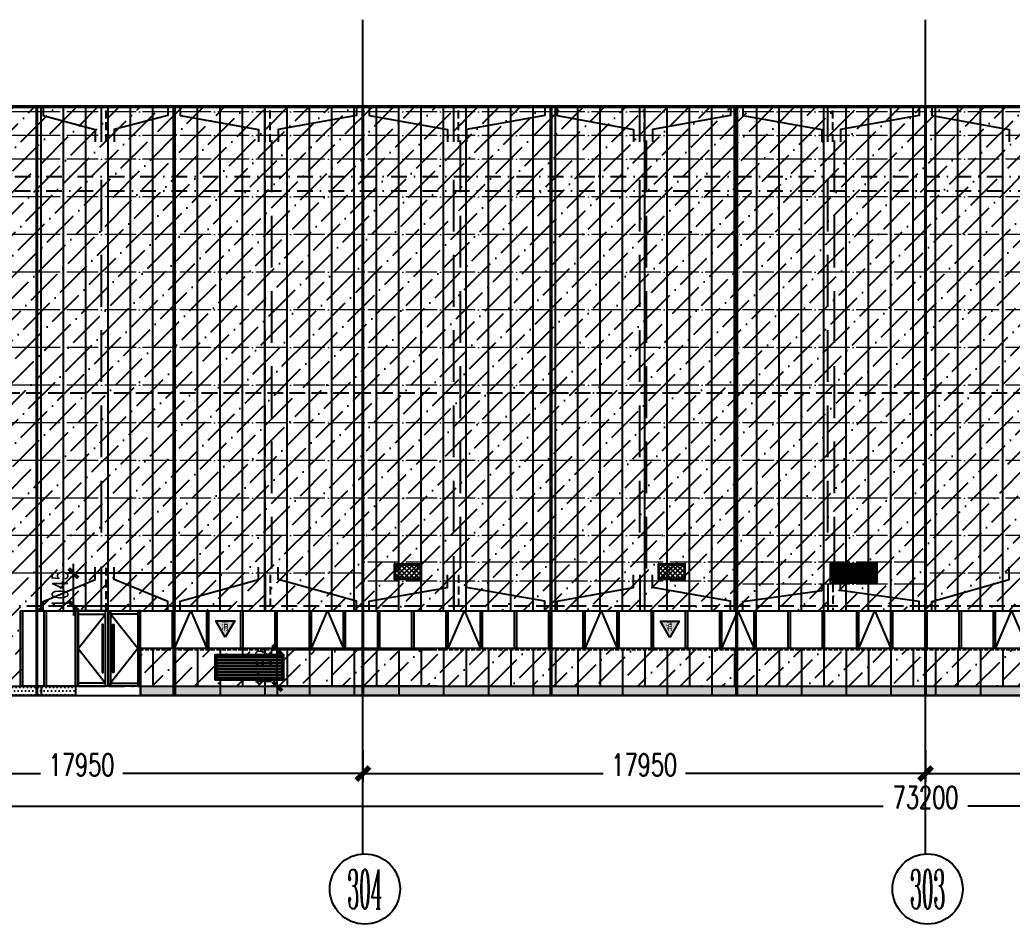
# Model space of a CAD drawing. Extents: x -2072575 to 87763, y -155913 to 742026.
# Drawn here: x -71746 to -40090, y 547259 to 576095 of the extents above; entities that cross this region are included whole.
import ezdxf
from ezdxf.enums import TextEntityAlignment as Align

# ---------------------------------------------------------------- set-up
doc = ezdxf.new("R2010")
doc.units = 0
doc.header["$LTSCALE"] = 1000
for name, pattern in [('20剖面图$0$DASH', [0.35, 0.25, -0.1]), ('__DASH', [0.35, 0.25, -0.1]), ('CENTER', [2, 1.25, -0.25, 0.25, -0.25]), ('DASHDOT', [1, 0.5, -0.25, 0, -0.25]), ('DASHED', [0.75, 0.5, -0.25]), ('DOT', [0.25, 0, -0.25]), ('DOTE', [2.42, 2, -0.2, 0.02, -0.2]), ('HIDDEN2', [0.1875, 0.125, -0.0625]), ('ZN-DASH', [0.35, 0.25, -0.1])]:
    doc.linetypes.add(name, pattern=pattern)
doc.layers.get('Defpoints').update_dxf_attribs({"color": 210})
for name, color, linetype in [('!ZN1-填充-8', 8, 'Continuous'), ('!ZN1-文字-7', 7, 'Continuous'), ('!ZN1-标注-173', 173, 'Continuous'), ('!ZN3-不锈钢板幕墙-7', 7, 'Continuous'), ('!ZN3-玻璃幕墙-4', 4, 'Continuous'), ('!ZN4-辅助材料-1', 1, 'Continuous'), ('112铝材投影', 112, 'Continuous'), ('12圆钢+30钢套管撑杆', 3, 'Continuous'), ('12圆钢斜拉条', 30, 'Continuous'), ('12圆钢直拉条', 22, 'Continuous'), ('250×150×4.5×8 H型钢', 3, 'HIDDEN2'), ('3符号', 3, 'Continuous'), ('3铝板幕墙', 3, 'Continuous'), ('4玻璃幕墙', 4, 'Continuous'), ('60x60x5钢方管', 6, '20剖面图$0$DASH'), ('A-HATCH-2', 251, 'Continuous'), ('A-LIN-V', 9, 'Continuous'), ('A-WINDOW', 140, 'Continuous'), ('A-云线', 50, 'Continuous'), ('AS-WALL', 40, 'Continuous'), ('DIM', 173, 'Continuous'), ('DOT', 8, 'DOT'), ('DOTE', 1, 'CENTER'), ('压型钢板', 23, 'Continuous')]:
    doc.layers.add(name, color=color, linetype=linetype)
doc.layers.add('A-加建区域', color=47, linetype='Continuous', plot=False)
doc.layers.add('冷弯薄壁C型钢 250x75x20x3.0', color=51, linetype='DOTE', lineweight=0)
doc.layers.add('梁', color=4, linetype='Continuous', lineweight=18)
doc.styles.add('_TCH_AXIS', font='COMPLEX', dxfattribs={"bigfont": 'GBCBIG'})
doc.styles.add('DHTEXT-1', font='romans.shx', dxfattribs={"width": 0.7, "bigfont": 'chinese.shx'})
doc.styles.add('样式 1', font='romans.shx', dxfattribs={"width": 0.7, "bigfont": 'chinese.shx'})
doc.dimstyles.new('ZN200', dxfattribs={"dimscale": 200, "dimtxt": 2.5, "dimasz": 1.5, "dimexe": 1, "dimexo": 2, "dimgap": 0.9, "dimtad": 1, "dimdec": 0, "dimdsep": 46, "dimtxsty": 'DHTEXT-1', "dimblk": 'ARCHTICK', "dimcen": 2.5, "dimclrd": 173, "dimclre": 173, "dimclrt": 7, "dimazin": 2, "dimtfac": 1, "dimtdec": 0, "dimtix": 1, "dimtmove": 2, "dimatfit": 3, "dimfxl": 0, "dimtolj": 1, "dimtzin": 0, "dimarcsym": 0})
doc.dimstyles.new('ZN280', dxfattribs={"dimscale": 280, "dimtxt": 2.5, "dimasz": 1.5, "dimexe": 1, "dimexo": 2, "dimgap": 0.9, "dimtad": 1, "dimdec": 0, "dimdsep": 46, "dimtxsty": 'DHTEXT-1', "dimblk": 'ARCHTICK', "dimcen": 2.5, "dimclrd": 173, "dimclre": 173, "dimclrt": 7, "dimazin": 2, "dimtfac": 1, "dimtdec": 0, "dimtix": 1, "dimtmove": 2, "dimatfit": 3, "dimfxl": 0, "dimarcsym": 0})
pattern_1 = [(0, (78751.79, -554847.57), (59.53125, 119.0625), [0, -119.0625])]
pattern_2 = [(0, (64079.495, -554847.57), (0, 95.25), []), (0, (64079.495, -554835.66), (0, 95.25), []), (0, (64079.495, -554823.76), (0, 95.25), [])]
pattern_3 = [(45, (64079.5, -554847.57), (252.5697, 926.0889), [1190.625, -238.125, 0, -238.125])]

# ---------------------------------------------------------------- blocks, each defined once
blk = doc.blocks.new('_ArchTick')
at = {"color": 0, "linetype": 'ByBlock', "const_width": 0.4}
blk.add_lwpolyline([(-0.5, -0.5), (0.5, 0.5)], dxfattribs=at)
blk = doc.blocks.new('*D194')
at = {"layer": 'Defpoints', "color": 0, "ltscale": 2800, "transparency": 16777216}
for p in [(-297945, 684583), (-224745, 684583), (-224745, 683286)]:
    blk.add_point(p, dxfattribs=at)
at = {"layer": 'DIM', "color": 173, "linetype": 'ByBlock', "lineweight": -2, "ltscale": 2800, "transparency": 16777216}
for p, q in [((-297945, 684023), (-297945, 683006)), ((-224745, 684023), (-224745, 683006)), ((-297945, 683286), (-262693, 683286)), ((-224745, 683286), (-259996, 683286))]:
    blk.add_line(p, q, dxfattribs=at)
at = {"layer": 'DIM', "color": 173, "lineweight": -2, "ltscale": 2800, "transparency": 16777216, "xscale": 420, "yscale": 420, "zscale": 420, "rotation": 180}
blk.add_blockref('_ArchTick', (-297945, 683286), dxfattribs=at)
at = {"layer": 'DIM', "color": 173, "lineweight": -2, "ltscale": 2800, "transparency": 16777216, "xscale": 420, "yscale": 420, "zscale": 420}
blk.add_blockref('_ArchTick', (-224745, 683286), dxfattribs=at)
at = {"layer": 'DIM', "color": 7, "ltscale": 2800, "transparency": 16777216, "insert": (-261345, 683561), "char_height": 700, "attachment_point": 5, "style": 'DHTEXT-1'}
blk.add_mtext('73200', dxfattribs=at)
blk = doc.blocks.new('*D197')
at = {"layer": 'Defpoints', "color": 0, "ltscale": 2800, "transparency": 16777216}
for p in [(-261345, 685623), (-243395, 685623), (-243395, 684326)]:
    blk.add_point(p, dxfattribs=at)
at = {"layer": 'DIM', "color": 173, "linetype": 'ByBlock', "lineweight": -2, "ltscale": 2800, "transparency": 16777216}
for p, q in [((-261345, 685063), (-261345, 684046)), ((-243395, 685063), (-243395, 684046)), ((-261345, 684326), (-253683, 684326)), ((-243395, 684326), (-251056, 684326))]:
    blk.add_line(p, q, dxfattribs=at)
at = {"layer": 'DIM', "color": 173, "lineweight": -2, "ltscale": 2800, "transparency": 16777216, "xscale": 420, "yscale": 420, "zscale": 420, "rotation": 180}
blk.add_blockref('_ArchTick', (-261345, 684326), dxfattribs=at)
at = {"layer": 'DIM', "color": 173, "lineweight": -2, "ltscale": 2800, "transparency": 16777216, "xscale": 420, "yscale": 420, "zscale": 420}
blk.add_blockref('_ArchTick', (-243395, 684326), dxfattribs=at)
at = {"layer": 'DIM', "color": 7, "ltscale": 2800, "transparency": 16777216, "insert": (-252370, 684601), "char_height": 700, "attachment_point": 5, "style": 'DHTEXT-1'}
blk.add_mtext('17950', dxfattribs=at)
blk = doc.blocks.new('*D198')
at = {"layer": 'Defpoints', "color": 0, "ltscale": 2800, "transparency": 16777216}
for p in [(-279295, 685623), (-261345, 685623), (-261345, 684326)]:
    blk.add_point(p, dxfattribs=at)
at = {"layer": 'DIM', "color": 173, "linetype": 'ByBlock', "lineweight": -2, "ltscale": 2800, "transparency": 16777216}
for p, q in [((-279295, 685063), (-279295, 684046)), ((-261345, 685063), (-261345, 684046)), ((-279295, 684326), (-271633, 684326)), ((-261345, 684326), (-269006, 684326))]:
    blk.add_line(p, q, dxfattribs=at)
at = {"layer": 'DIM', "color": 173, "lineweight": -2, "ltscale": 2800, "transparency": 16777216, "xscale": 420, "yscale": 420, "zscale": 420, "rotation": 180}
blk.add_blockref('_ArchTick', (-279295, 684326), dxfattribs=at)
at = {"layer": 'DIM', "color": 173, "lineweight": -2, "ltscale": 2800, "transparency": 16777216, "xscale": 420, "yscale": 420, "zscale": 420}
blk.add_blockref('_ArchTick', (-261345, 684326), dxfattribs=at)
at = {"layer": 'DIM', "color": 7, "ltscale": 2800, "transparency": 16777216, "insert": (-270320, 684601), "char_height": 700, "attachment_point": 5, "style": 'DHTEXT-1'}
blk.add_mtext('17950', dxfattribs=at)
blk = doc.blocks.new('*D199')
at = {"layer": 'Defpoints', "color": 0, "ltscale": 2800, "transparency": 16777216}
for p in [(-297245, 685623), (-279295, 685623), (-279295, 684326)]:
    blk.add_point(p, dxfattribs=at)
at = {"layer": 'DIM', "color": 173, "linetype": 'ByBlock', "lineweight": -2, "ltscale": 2800, "transparency": 16777216}
for p, q in [((-297245, 685063), (-297245, 684046)), ((-279295, 685063), (-279295, 684046)), ((-297245, 684326), (-289583, 684326)), ((-279295, 684326), (-286956, 684326))]:
    blk.add_line(p, q, dxfattribs=at)
at = {"layer": 'DIM', "color": 173, "lineweight": -2, "ltscale": 2800, "transparency": 16777216, "xscale": 420, "yscale": 420, "zscale": 420, "rotation": 180}
blk.add_blockref('_ArchTick', (-297245, 684326), dxfattribs=at)
at = {"layer": 'DIM', "color": 173, "lineweight": -2, "ltscale": 2800, "transparency": 16777216, "xscale": 420, "yscale": 420, "zscale": 420}
blk.add_blockref('_ArchTick', (-279295, 684326), dxfattribs=at)
at = {"layer": 'DIM', "color": 7, "ltscale": 2800, "transparency": 16777216, "insert": (-288270, 684601), "char_height": 700, "attachment_point": 5, "style": 'DHTEXT-1'}
blk.add_mtext('17950', dxfattribs=at)
blk = doc.blocks.new('卓越-轴号')
blk.add_circle((0, 0), 4)
at = {"color": 0, "style": '_TCH_AXIS', "width": 1.041667, "flags": 8}
blk.add_attdef('A', text='', height=4.48, dxfattribs=at).set_placement((-2, -2.24), (2, -2.24), align=Align.FIT)
blk = doc.blocks.new('w42341232')
at = {"layer": 'A-HATCH-2'}
h = blk.add_hatch(dxfattribs=at)
h.set_pattern_fill('ANSI37', color=256, scale=70)
h.set_pattern_definition([(45, (0, 0), (-78.577241, 78.577241), []), (135, (0, 0), (-78.577241, -78.577241), [])])
h.paths.add_polyline_path([(-326518, 521107), (-325728, 521107), (-325728, 520667), (-326518, 520667)])
at = {"layer": 'A-WINDOW', "color": 252}
for points in [[(-326548, 521137), (-325698, 521137), (-325698, 520637), (-326548, 520637)], [(-326518, 521107), (-325728, 521107), (-325728, 520667), (-326518, 520667)]]:
    blk.add_lwpolyline(points, close=True, dxfattribs=at)
blk = doc.blocks.new('消防救援口标识')
blk.add_wipeout([(0, 0), (-150, 260), (150, 260)]).dxf.layer = '!ZN1-标注-173'
at = {"layer": '!ZN1-填充-8'}
h = blk.add_hatch(color=252, dxfattribs=at)
h.dxf.hatch_style = 1
h.paths.add_polyline_path([(0, 0), (-150, 260), (150, 260)])
at = {"layer": '!ZN1-标注-173'}
blk.add_lwpolyline([(0, 0), (-150, 260), (150, 260)], close=True, dxfattribs=at)
at = {"layer": '!ZN1-文字-7', "ltscale": 1.5, "style": '样式 1', "width": 0.7}
blk.add_text('消', height=120, dxfattribs=at).set_placement((-62, 164), align=Align.MIDDLE_LEFT)
blk = doc.blocks.new('20250905101005')
at = {"layer": '!ZN1-填充-8'}
h = blk.add_hatch(dxfattribs=at)
h.set_pattern_fill('ANSI36', color=252, scale=300, style=0)
h.set_pattern_definition(pattern_3)
h.paths.add_polyline_path([(1804, 3730), (1804, 3870), (2244, 3870), (2244, 3730)], flags=16)
h.paths.add_polyline_path([(34359, 3900), (34359, 3300), (32859, 3300), (32859, 3900)], flags=16)
h.paths.add_polyline_path([(-700, 2400), (-700, 0), (10976, 0), (10866, 0), (7062, 0), (7062, 2400), (54350, 2400), (54350, 18450), (-700, 18450)])
at = {"layer": '!ZN1-填充-8', "ltscale": 3000}
h = blk.add_hatch(dxfattribs=at)
h.set_pattern_fill('PLAST', color=252, scale=30)
h.set_pattern_definition(pattern_2)
h.paths.add_polyline_path([(32909, 3850), (34309, 3850), (34309, 3350), (32909, 3350)])
at = {"layer": '!ZN1-填充-8'}
h = blk.add_hatch(dxfattribs=at)
h.set_pattern_fill('ANSI36', color=252, scale=300, style=0)
h.set_pattern_definition(pattern_3)
h.paths.add_polyline_path([(13228, 200), (13228, 1000), (15428, 1000), (15428, 200)], flags=16)
h.paths.add_polyline_path([(10866, 0), (55916, 0), (55916, 1200), (10866, 1200)])
at = {"layer": '!ZN1-填充-8', "ltscale": 3000}
h = blk.add_hatch(dxfattribs=at)
h.set_pattern_fill('PLAST', color=252, scale=30)
h.set_pattern_definition(pattern_2)
h.paths.add_polyline_path([(13278, 250), (15378, 250), (15378, 950), (13278, 950)])
at = {"layer": '!ZN1-填充-8'}
h = blk.add_hatch(dxfattribs=at)
h.set_pattern_fill('DOTS', color=252, scale=75, style=0)
h.set_pattern_definition(pattern_1)
h.paths.add_polyline_path([(-700, 0), (8786, 0), (8786, -300), (-700, -300)])
h = blk.add_hatch(dxfattribs=at)
h.set_pattern_fill('DOTS', color=252, scale=75, style=0)
h.set_pattern_definition(pattern_1)
h.paths.add_polyline_path([(10852, 0), (72500, 0), (72500, -300), (10852, -300)])
at = {"layer": '!ZN3-不锈钢板幕墙-7', "color": 252, "ltscale": 10, "elevation": 0}
for points in [[(9629, 435), (9669, 435), (9669, 1965), (9629, 1965)], [(10009, 435), (9969, 435), (9969, 1965), (10009, 1965)]]:
    blk.add_lwpolyline(points, close=True, dxfattribs=at)
at = {"layer": '!ZN3-玻璃幕墙-4', "color": 252, "linetype": 'ZN-DASH', "ltscale": 500}
for p, q in [((8866, 1200), (9739, 2300)), ((10772, 1200), (9899, 2300))]:
    blk.add_line(p, q, dxfattribs=at)
at = {"layer": '!ZN3-玻璃幕墙-4', "color": 252, "ltscale": 10}
for p, q in [((9819, 0), (9819, 2400)), ((9819, 2400), (9899, 2400)), ((9899, 2400), (9899, 0)), ((9899, 2300), (9899, 2400)), ((9899, 2400), (10772, 2400)), ((10772, 2300), (9899, 2300)), ((10852, 2400), (10772, 2400)), ((10772, 2400), (10772, 0)), ((10772, 2400), (10772, 2300)), ((10852, 0), (10852, 2400)), ((8866, 1200), (9739, 100)), ((10772, 1200), (9899, 100)), ((9899, 0), (9899, 100)), ((9899, 100), (10772, 100)), ((10772, 100), (10772, 0)), ((9899, 0), (9819, 0)), ((10772, 0), (9899, 0)), ((10772, 0), (10852, 0))]:
    blk.add_line(p, q, dxfattribs=at)
at = {"layer": '!ZN3-玻璃幕墙-4', "color": 252, "ltscale": 10, "elevation": 0}
for points in [[(8866, 0), (8786, 0), (8786, 2400), (8866, 2400)], [(8866, 2300), (9739, 2300), (9739, 2400), (8866, 2400)], [(9819, 0), (9739, 0), (9739, 2400), (9819, 2400)], [(8866, 0), (9739, 0), (9739, 100), (8866, 100)]]:
    blk.add_lwpolyline(points, close=True, dxfattribs=at)
for points in [[(11944, 1200), (12456, 2400), (12968, 1200)], [(16309, 1200), (16821, 2400), (17333, 1200)], [(20674, 1200), (21186, 2400), (21698, 1200)], [(25039, 1200), (25551, 2400), (26063, 1200)], [(29404, 1200), (29916, 2400), (30428, 1200)], [(33769, 1200), (34281, 2400), (34793, 1200)], [(38134, 1200), (38646, 2400), (39158, 1200)]]:
    blk.add_lwpolyline(points, dxfattribs=at)
at = {"layer": '112铝材投影', "color": 252}
for points in [[(32859, 3300), (34359, 3300), (34359, 3900), (32859, 3900)], [(32909, 3350), (34309, 3350), (34309, 3850), (32909, 3850)], [(13228, 200), (15428, 200), (15428, 1000), (13228, 1000)], [(13278, 250), (15378, 250), (15378, 950), (13278, 950)]]:
    blk.add_lwpolyline(points, close=True, dxfattribs=at)
at = {"layer": '3铝板幕墙', "color": 252, "ltscale": 1000}
for p, q in [((7685, 0), (7685, -300)), ((11965, 0), (11965, -300)), ((13392, 0), (13392, -300)), ((14819, 0), (14819, -300)), ((16245, 0), (16245, -300)), ((17672, 0), (17672, -300)), ((19099, 0), (19099, -300)), ((20526, 0), (20526, -300)), ((21952, 0), (21952, -300)), ((23379, 0), (23379, -300)), ((24806, 0), (24806, -300)), ((26233, 0), (26233, -300)), ((27660, 0), (27660, -300)), ((29086, 0), (29086, -300)), ((30513, 0), (30513, -300)), ((31940, 0), (31940, -300)), ((33367, 0), (33367, -300)), ((34793, 0), (34793, -300)), ((36220, 0), (36220, -300)), ((37647, 0), (37647, -300)), ((8786, 0), (8786, -300)), ((10852, 0), (10852, -300))]:
    blk.add_line(p, q, dxfattribs=at)
for points in [[(-700, 0), (8786, 0), (8786, -300), (-700, -300)], [(10852, 0), (72500, 0), (72500, -300), (10852, -300)]]:
    blk.add_lwpolyline(points, close=True, dxfattribs=at)
at = {"layer": '4玻璃幕墙', "color": 252, "ltscale": 10}
for p, q in [((7031, 0), (7031, 2400)), ((7098, 0), (7098, 2400)), ((7786, 0), (7786, 2400)), ((7852, 0), (7852, 2400)), ((8786, 0), (8786, 2400)), ((8852, 0), (8852, 2400)), ((10786, 0), (10786, 2400)), ((10852, 0), (10852, 2400)), ((11877, 1200), (11877, 2400)), ((11944, 1200), (11944, 2400)), ((12968, 1200), (12968, 2400)), ((13035, 1200), (13035, 2400)), ((14060, 1200), (14060, 2400)), ((14126, 1200), (14126, 2400)), ((15151, 1200), (15151, 2400)), ((15217, 1200), (15217, 2400)), ((16242, 1200), (16242, 2400)), ((16309, 1200), (16309, 2400)), ((17333, 1200), (17333, 2400)), ((17400, 1200), (17400, 2400)), ((18425, 1200), (18425, 2400)), ((18491, 1200), (18491, 2400)), ((19516, 1200), (19516, 2400)), ((19582, 1200), (19582, 2400)), ((20607, 1200), (20607, 2400)), ((20674, 1200), (20674, 2400)), ((21698, 1200), (21698, 2400)), ((21765, 1200), (21765, 2400)), ((22790, 1200), (22790, 2400)), ((22856, 1200), (22856, 2400)), ((23881, 1200), (23881, 2400)), ((23947, 1200), (23947, 2400)), ((24972, 1200), (24972, 2400)), ((25039, 1200), (25039, 2400)), ((26063, 1200), (26063, 2400)), ((26130, 1200), (26130, 2400)), ((27155, 1200), (27155, 2400)), ((27221, 1200), (27221, 2400)), ((28246, 1200), (28246, 2400)), ((28312, 1200), (28312, 2400)), ((29337, 1200), (29337, 2400)), ((29404, 1200), (29404, 2400)), ((30428, 1200), (30428, 2400)), ((30495, 1200), (30495, 2400)), ((31520, 1200), (31520, 2400)), ((31586, 1200), (31586, 2400)), ((32611, 1200), (32611, 2400)), ((32677, 1200), (32677, 2400)), ((33702, 1200), (33702, 2400)), ((33769, 1200), (33769, 2400)), ((34793, 1200), (34793, 2400)), ((34860, 1200), (34860, 2400)), ((35885, 1200), (35885, 2400)), ((35951, 1200), (35951, 2400)), ((36976, 1200), (36976, 2400)), ((37042, 1200), (37042, 2400)), ((38067, 1200), (38067, 2400)), ((38134, 1200), (38134, 2400))]:
    blk.add_line(p, q, dxfattribs=at)
at = {"layer": '4玻璃幕墙', "color": 252, "ltscale": 10, "elevation": 0}
blk.add_lwpolyline([(7031, 2400), (54310, 2400), (54310, 18450), (55850, 18450), (55850, 1200), (10852, 1200), (10852, 0), (7031, 0), (7031, 2400)], dxfattribs=at)
at = {"layer": '压型钢板', "color": 252, "ltscale": 10}
for p, q in [((7685, 2400), (7685, 18500)), ((8398, 2400), (8398, 18500)), ((9111, 2400), (9111, 18500)), ((9825, 2400), (9825, 18500)), ((10538, 2400), (10538, 18500)), ((11252, 2400), (11252, 18500)), ((11965, 2400), (11965, 18500)), ((12678, 2400), (12678, 18500)), ((13392, 2400), (13392, 18500)), ((14105, 2400), (14105, 18500)), ((14819, 2400), (14819, 18500)), ((15532, 2400), (15532, 18500)), ((16245, 2400), (16245, 18500)), ((16959, 2400), (16959, 18500)), ((17672, 2400), (17672, 18500)), ((18385, 2400), (18385, 18500)), ((19099, 2400), (19099, 18500)), ((19812, 2400), (19812, 18500)), ((20526, 2400), (20526, 18500)), ((21239, 2400), (21239, 18500)), ((21952, 2400), (21952, 18500)), ((22666, 2400), (22666, 18500)), ((23379, 2400), (23379, 18500)), ((24093, 2400), (24093, 18500)), ((24806, 2400), (24806, 18500)), ((25519, 2400), (25519, 18500)), ((26233, 2400), (26233, 18500)), ((26946, 2400), (26946, 18500)), ((27660, 2400), (27660, 18500)), ((28373, 2400), (28373, 18500)), ((29086, 2400), (29086, 18500)), ((29800, 2400), (29800, 18500)), ((30513, 2400), (30513, 18500)), ((31226, 2400), (31226, 18500)), ((31940, 2400), (31940, 18500)), ((32653, 2400), (32653, 18500)), ((33367, 3900), (33367, 18500)), ((34080, 3900), (34080, 18500)), ((34793, 2400), (34793, 18500)), ((35507, 2400), (35507, 18500)), ((36220, 2400), (36220, 18500)), ((36934, 2400), (36934, 18500)), ((37647, 2400), (37647, 18500)), ((38360, 2400), (38360, 18500)), ((33367, 2400), (33367, 3300)), ((34080, 2400), (34080, 3300)), ((11252, 1200), (11252, 0)), ((11965, 1200), (11965, 0)), ((12678, 1200), (12678, 0)), ((13392, 1200), (13392, 1000)), ((14105, 1200), (14105, 1000)), ((14819, 1200), (14819, 1000)), ((15532, 1200), (15532, 0)), ((16245, 1200), (16245, 0)), ((16959, 1200), (16959, 0)), ((17672, 1200), (17672, 0)), ((18385, 1200), (18385, 0)), ((19099, 1200), (19099, 0)), ((19812, 1200), (19812, 0)), ((20526, 1200), (20526, 0)), ((21239, 1200), (21239, 0)), ((21952, 1200), (21952, 0)), ((22666, 1200), (22666, 0)), ((23379, 1200), (23379, 0)), ((24093, 1200), (24093, 0)), ((24806, 1200), (24806, 0)), ((25519, 1200), (25519, 0)), ((26233, 1200), (26233, 0)), ((26946, 1200), (26946, 0)), ((27660, 1200), (27660, 0)), ((28373, 1200), (28373, 0)), ((29086, 1200), (29086, 0)), ((29800, 1200), (29800, 0)), ((30513, 1200), (30513, 0)), ((31226, 1200), (31226, 0)), ((31940, 1200), (31940, 0)), ((32653, 1200), (32653, 0)), ((33367, 1200), (33367, 0)), ((34080, 1200), (34080, 0)), ((34793, 1200), (34793, 0)), ((35507, 1200), (35507, 0)), ((36220, 1200), (36220, 0)), ((36934, 1200), (36934, 0)), ((37647, 1200), (37647, 0)), ((38360, 1200), (38360, 0)), ((13392, 200), (13392, 0)), ((14105, 200), (14105, 0)), ((14819, 200), (14819, 0))]:
    blk.add_line(p, q, dxfattribs=at)
at = {"layer": '!ZN4-辅助材料-1', "color": 252, "xscale": 2, "yscale": 2, "zscale": 2}
for p in [(13560, 1562), (27740, 1552)]:
    blk.add_blockref('消防救援口标识', p, dxfattribs=at)
blk = doc.blocks.new('*D3725')
at = {"layer": 'Defpoints', "color": 0, "ltscale": 10, "transparency": 16777216}
for p in [(-70036, 558448), (-64992, 558448), (-64992, 557403)]:
    blk.add_point(p, dxfattribs=at)
at = {"layer": 'DIM', "color": 173, "linetype": 'ByBlock', "lineweight": -2, "ltscale": 10, "transparency": 16777216}
for p, q in [((-70036, 558448), (-70036, 558748)), ((-65392, 558448), (-70236, 558448)), ((-70036, 557403), (-70036, 558448)), ((-65392, 557403), (-70236, 557403)), ((-70036, 557403), (-70036, 557103))]:
    blk.add_line(p, q, dxfattribs=at)
at = {"layer": 'DIM', "color": 173, "lineweight": -2, "ltscale": 10, "transparency": 16777216, "xscale": 300, "yscale": 300, "zscale": 300}
for p, rotation in [((-70036, 558448), 270), ((-70036, 557403), 90)]:
    blk.add_blockref('_ArchTick', p, dxfattribs=dict(at, rotation=rotation))
at = {"layer": 'DIM', "color": 7, "ltscale": 10, "transparency": 16777216, "insert": (-70466, 557925), "char_height": 500, "attachment_point": 5, "rotation": 90, "style": 'DHTEXT-1'}
blk.add_mtext('\\A1;1045', dxfattribs=at)
blk = doc.blocks.new('*D3726')
at = {"layer": 'Defpoints', "color": 0, "ltscale": 10, "transparency": 16777216}
for p in [(-63534, 556010), (-58044, 556010), (-58044, 554848)]:
    blk.add_point(p, dxfattribs=at)
at = {"layer": 'DIM', "color": 173, "linetype": 'ByBlock', "lineweight": -2, "ltscale": 10, "transparency": 16777216}
for p, q in [((-63534, 556010), (-63534, 556310)), ((-58444, 556010), (-63734, 556010)), ((-63534, 554848), (-63534, 556010)), ((-58444, 554848), (-63734, 554848)), ((-63534, 554848), (-63534, 554548))]:
    blk.add_line(p, q, dxfattribs=at)
at = {"layer": 'DIM', "color": 173, "lineweight": -2, "ltscale": 10, "transparency": 16777216, "xscale": 300, "yscale": 300, "zscale": 300}
for p, rotation in [((-63534, 556010), 270), ((-63534, 554848), 90)]:
    blk.add_blockref('_ArchTick', p, dxfattribs=dict(at, rotation=rotation))
at = {"layer": 'DIM', "color": 7, "ltscale": 10, "transparency": 16777216, "insert": (-63964, 555429), "char_height": 500, "attachment_point": 5, "rotation": 90, "style": 'DHTEXT-1'}
blk.add_mtext('\\A1;1162', dxfattribs=at)
blk = doc.blocks.new('20250821134635')
at = {"layer": 'DOT', "linetype": 'DASHDOT'}
for p, q in [((-9153.9, 18500), (80953.9, 18500)), ((-9153.9, 16250), (80953.9, 16250)), ((-9153.9, 15800), (80953.9, 15800)), ((-9153.9, 0), (82190, 0))]:
    blk.add_line(p, q, dxfattribs=at)
at = {"layer": 'DOTE', "ltscale": 280}
for p, q in [((17950, -5350), (17950, 21247.6)), ((35900, -5350), (35900, 21247.6))]:
    blk.add_line(p, q, dxfattribs=at)
at = {"layer": '3符号', "color": 7}
ref = blk.add_blockref('卓越-轴号', (18014.3, -6468.2), dxfattribs=dict(at, xscale=280, yscale=280, zscale=280))
ref.add_attrib('A', '304', dxfattribs={"layer": '0', "color": 0, "height": 1254.4, "style": '_TCH_AXIS', "width": 0.340909}).set_placement((17454.3, -7095.4), (18574.3, -7095.4), align=Align.FIT)
ref = blk.add_blockref('卓越-轴号', (35964.3, -6468.2), dxfattribs=dict(at, xscale=280, yscale=280, zscale=280))
ref.add_attrib('A', '303', dxfattribs={"layer": '0', "color": 0, "height": 1254.4, "style": '_TCH_AXIS', "width": 0.353774}).set_placement((35404.3, -7095.4), (36524.3, -7095.4), align=Align.FIT)
at = {"layer": 'DIM', "ltscale": 2800}
for base, p1, p2, picture, middle in [((17950, -2784.1), (0, -1487.5), (17950, -1487.5), '*D199', (8975, -2509.1)), ((35900, -2784.1), (17950, -1487.5), (35900, -1487.5), '*D198', (26925, -2509.1)), ((53850, -2784.1), (35900, -1487.5), (53850, -1487.5), '*D197', (44875, -2509.1)), ((72499.9, -3824.1), (-700, -2527.5), (72499.9, -2527.5), '*D194', (35900, -3549.1))]:
    dim = blk.add_linear_dim(base=base, p1=p1, p2=p2, angle=360, dimstyle='ZN280', dxfattribs=at)
    dim.commit()
    dim.dimension.update_dxf_attribs({"geometry": picture, "text_midpoint": middle, "dimtype": 129, "insert": (297244.8, -687110.4)})

msp = doc.modelspace()

# ---------------------------------------------------------------- linework, layer by layer
at = {"layer": 'A-LIN-V'}
for p, q in [((-6251.8, 573347.6), (-79451.8, 573347.6)), ((-6251.8, 573297.6), (-79451.8, 573297.6))]:
    msp.add_line(p, q, dxfattribs=at)
at = {"layer": 'A-加建区域', "linetype": '__DASH', "ltscale": 2}
msp.add_line((-86945.7, 564197.6), (2318.2, 564197.6), dxfattribs=at)
at = {"layer": 'AS-WALL'}
msp.add_line((-86945.7, 554547.6), (1082.1, 554547.6), dxfattribs=at)

# ---------------------------------------------------------------- block references
at = {"layer": 'A-云线', "ltscale": 10}
msp.add_blockref('20250821134635', (-78751.8, 554847.6), dxfattribs=at)
at = {"layer": 'A-云线'}
for p in [(266753.5, 37610.1), (275171.4, 37610.1)]:
    msp.add_blockref('w42341232', p, dxfattribs=at)

# ---------------------------------------------------------------- next in the draw order: block references
at = {"layer": '12圆钢直拉条', "ltscale": 1000}
msp.add_blockref('20250905101005', (-78751.8, 554847.6), dxfattribs=at)

# ---------------------------------------------------------------- next in the draw order: linework, layer by layer
at = {"layer": '12圆钢+30钢套管撑杆', "color": 3}
for p, q in [((-69139.9, 572203.8), (-69139.9, 573347.6)), ((-63914.9, 572203.8), (-63914.9, 573347.6)), ((-57901.8, 572203.8), (-57901.8, 573347.6)), ((-51964.9, 572203.8), (-51964.9, 573347.6)), ((-45965, 572203.8), (-45965, 573347.6)), ((-69139.9, 557247.6), (-69139.9, 558664.4)), ((-63914.9, 558397.6), (-63914.9, 557253.8)), ((-57901.8, 558397.6), (-57901.8, 557253.8)), ((-51964.9, 558397.6), (-51964.9, 557253.8)), ((-45965, 558097.6), (-45965, 557247.6))]:
    msp.add_line(p, q, dxfattribs=at)
at = {"layer": '12圆钢+30钢套管撑杆', "color": 3, "linetype": 'DASHED', "ltscale": 0.5}
for p, q in [((-68989.9, 572203.8), (-68989.9, 573347.6)), ((-63764.9, 572203.8), (-63764.9, 573347.6)), ((-57751.8, 572203.8), (-57751.8, 573347.6)), ((-51814.9, 572203.8), (-51814.9, 573347.6)), ((-45815, 572203.8), (-45815, 573347.6)), ((-68989.9, 557247.6), (-68989.9, 558664.4)), ((-63764.9, 558397.6), (-63764.9, 557253.8)), ((-57751.8, 558397.6), (-57751.8, 557253.8)), ((-51814.9, 558397.6), (-51814.9, 557253.8)), ((-45815, 558097.6), (-45815, 557247.6))]:
    msp.add_line(p, q, dxfattribs=at)
at = {"layer": '12圆钢斜拉条', "ltscale": 1000}
for points in [[(-71001.8, 573347.6), (-71001.8, 573047.6), (-69339.9, 572603.8), (-69339.9, 572203.8)], [(-67028, 573347.6), (-67028, 573047.6), (-68739.9, 572603.8), (-68739.9, 572203.8)], [(-66628, 573347.6), (-66628, 573047.6), (-64128, 572603.8), (-64128, 572203.8)], [(-61001.8, 573347.6), (-61010, 573047.6), (-63501.8, 572603.8), (-63501.8, 572203.8)], [(-60601.8, 573347.6), (-60601.8, 573047.6), (-58101.8, 572603.8), (-58101.8, 572203.8)], [(-55001.8, 573347.6), (-55001.8, 573047.6), (-57501.8, 572603.8), (-57501.8, 572203.8)], [(-54601.8, 573347.6), (-54601.8, 573047.6), (-52164.9, 572603.8), (-52164.9, 572203.8)], [(-49078, 573347.6), (-49078, 573047.6), (-51564.9, 572603.8), (-51564.9, 572203.8)], [(-48678, 573347.6), (-48678, 573047.6), (-46164.9, 572603.8), (-46164.9, 572203.8)], [(-43051.8, 573347.6), (-43051.8, 573047.6), (-45564.9, 572603.8), (-45564.9, 572203.8)], [(-42651.8, 573347.6), (-42651.8, 573047.6), (-40189.9, 572603.8), (-40189.9, 572203.8)], [(-71001.8, 557252.6), (-71001.8, 557552.6), (-69339.9, 558247.6), (-69339.9, 558647.6)], [(-67028, 557252.6), (-67028, 557552.6), (-68739.9, 558247.6), (-68739.9, 558647.6)], [(-42651.8, 557252.6), (-42651.8, 557552.6), (-40189.9, 558247.6), (-40189.9, 558647.6)], [(-60601.8, 557253.8), (-60601.8, 557553.8), (-58101.8, 557997.6), (-58101.8, 558397.6)], [(-55001.8, 557253.8), (-55001.8, 557553.8), (-57501.8, 557997.6), (-57501.8, 558397.6)], [(-54601.8, 557253.8), (-54601.8, 557553.8), (-52164.9, 557997.6), (-52164.9, 558397.6)], [(-49078, 557253.8), (-49078, 557553.8), (-51564.9, 557997.6), (-51564.9, 558397.6)], [(-48678, 557252.6), (-48678, 557552.6), (-46164.9, 557897.6), (-46164.9, 558097.6)], [(-43051.8, 557252.6), (-43051.8, 557552.6), (-45564.9, 557897.6), (-45564.9, 558097.6)]]:
    msp.add_lwpolyline(points, dxfattribs=at)
at = {"layer": '12圆钢斜拉条', "ltscale": 1000, "elevation": 0}
for points in [[(-66628, 557253.8), (-66628, 557553.8), (-64128, 558247.6), (-64128, 558647.6)], [(-61001.8, 557253.8), (-61001.8, 557553.8), (-63501.8, 558247.6), (-63501.8, 558647.6)]]:
    msp.add_lwpolyline(points, dxfattribs=at)
at = {"layer": '12圆钢直拉条', "ltscale": 1000}
for p, q in [((-68939.9, 572247.6), (-68939.9, 570597.6)), ((-63714.9, 572247.6), (-63714.9, 570597.6)), ((-57701.8, 572247.6), (-57701.8, 570597.6)), ((-51764.9, 572247.6), (-51764.9, 570597.6)), ((-45765, 572247.6), (-45765, 570597.6)), ((-69139.9, 569347.6), (-69139.9, 570997.6)), ((-63914.9, 569347.6), (-63914.9, 570997.6)), ((-57901.8, 569347.6), (-57901.8, 570997.6)), ((-51964.9, 569347.6), (-51964.9, 570997.6)), ((-45965, 569347.6), (-45965, 570997.6)), ((-68939.9, 569847.6), (-68939.9, 568197.6)), ((-63714.9, 569847.6), (-63714.9, 568197.6)), ((-57701.8, 569847.6), (-57701.8, 568197.6)), ((-51764.9, 569847.6), (-51764.9, 568197.6)), ((-45765, 569847.6), (-45765, 568197.6)), ((-69139.9, 566947.6), (-69139.9, 568597.6)), ((-63914.9, 566947.6), (-63914.9, 568597.6)), ((-57901.8, 566947.6), (-57901.8, 568597.6)), ((-51964.9, 566947.6), (-51964.9, 568597.6)), ((-45965, 566947.6), (-45965, 568597.6)), ((-68939.9, 567447.6), (-68939.9, 565797.6)), ((-63714.9, 567447.6), (-63714.9, 565797.6)), ((-57701.8, 567447.6), (-57701.8, 565797.6)), ((-51764.9, 567447.6), (-51764.9, 565797.6)), ((-45765, 567447.6), (-45765, 565797.6)), ((-69139.9, 564547.6), (-69139.9, 566197.6)), ((-63914.9, 564547.6), (-63914.9, 566197.6)), ((-57901.8, 564547.6), (-57901.8, 566197.6)), ((-51964.9, 564547.6), (-51964.9, 566197.6)), ((-45965, 564547.6), (-45965, 566197.6)), ((-68939.9, 565047.6), (-68939.9, 563397.6)), ((-63714.9, 565047.6), (-63714.9, 563397.6)), ((-57701.8, 565047.6), (-57701.8, 563397.6)), ((-51764.9, 565047.6), (-51764.9, 563397.6)), ((-45765, 565047.6), (-45765, 563397.6)), ((-69139.9, 562147.6), (-69139.9, 563797.6)), ((-63914.9, 562147.6), (-63914.9, 563797.6)), ((-57901.8, 562147.6), (-57901.8, 563797.6)), ((-51964.9, 562147.6), (-51964.9, 563797.6)), ((-45965, 562147.6), (-45965, 563797.6)), ((-68939.9, 562647.6), (-68939.9, 560997.6)), ((-63714.9, 562647.6), (-63714.9, 560997.6)), ((-57701.8, 562647.6), (-57701.8, 560997.6)), ((-51764.9, 562647.6), (-51764.9, 560997.6)), ((-45765, 562647.6), (-45765, 560997.6)), ((-69139.9, 559747.6), (-69139.9, 561397.6)), ((-63914.9, 559747.6), (-63914.9, 561397.6)), ((-57901.8, 559747.6), (-57901.8, 561397.6)), ((-51964.9, 559747.6), (-51964.9, 561397.6)), ((-45965, 559747.6), (-45965, 561397.6)), ((-68939.9, 560247.6), (-68939.9, 558597.6)), ((-63714.9, 560247.6), (-63714.9, 558597.6)), ((-57701.8, 560247.6), (-57701.8, 558597.6)), ((-51764.9, 560247.6), (-51764.9, 558597.6)), ((-45765, 560247.6), (-45765, 558597.6)), ((-63914.9, 557347.6), (-63914.9, 558997.6)), ((-57901.8, 557347.6), (-57901.8, 558997.6))]:
    msp.add_line(p, q, dxfattribs=at)
at = {"layer": '250×150×4.5×8 H型钢', "linetype": '20剖面图$0$DASH', "ltscale": 2}
for p, q in [((-66828, 557402.6), (-71770.9, 557402.6)), ((-60801.8, 557402.6), (-66828, 557402.6)), ((-54775.6, 557402.6), (-60801.8, 557402.6)), ((-48775.6, 557402.6), (-54801.8, 557402.6)), ((-42851.8, 557402.6), (-48878, 557402.6)), ((-36825.6, 557402.6), (-42851.8, 557402.6))]:
    msp.add_line(p, q, dxfattribs=at)
at = {"layer": '60x60x5钢方管', "ltscale": 0.5}
for p, q in [((-60801.8, 556010), (-67849.4, 556010)), ((-54775.6, 556010), (-60801.8, 556010)), ((-48775.6, 556010), (-54801.8, 556010)), ((-42851.8, 556010), (-48878, 556010)), ((-36825.6, 556010), (-42851.8, 556010))]:
    msp.add_line(p, q, dxfattribs=at)
at = {"layer": '冷弯薄壁C型钢 250x75x20x3.0', "ltscale": 0.5}
for p, q in [((-71201.8, 573160.1), (-79451.8, 573160.1)), ((-66828, 573160.1), (-71201.8, 573160.1)), ((-60801.8, 573160.1), (-66828, 573160.1)), ((-54801.8, 573160.1), (-60801.8, 573160.1)), ((-48878, 573160.1), (-54801.8, 573160.1)), ((-42851.8, 573160.1), (-48878, 573160.1)), ((-36878, 573160.1), (-42851.8, 573160.1)), ((-71201.8, 572403.8), (-79451.8, 572403.8)), ((-66828, 572403.8), (-71201.8, 572403.8)), ((-60801.8, 572403.8), (-66828, 572403.8)), ((-54801.8, 572403.8), (-60801.8, 572403.8)), ((-48878, 572403.8), (-54801.8, 572403.8)), ((-42851.8, 572403.8), (-48878, 572403.8)), ((-36878, 572403.8), (-42851.8, 572403.8)), ((-71201.8, 571647.6), (-79451.8, 571647.6)), ((-66828, 571647.6), (-71201.8, 571647.6)), ((-60801.8, 571647.6), (-66828, 571647.6)), ((-54801.8, 571647.6), (-60801.8, 571647.6)), ((-48878, 571647.6), (-54801.8, 571647.6)), ((-42851.8, 571647.6), (-48878, 571647.6)), ((-36878, 571647.6), (-42851.8, 571647.6)), ((-71201.8, 570447.6), (-79451.8, 570447.6)), ((-66828, 570447.6), (-71201.8, 570447.6)), ((-60801.8, 570447.6), (-66828, 570447.6)), ((-54801.8, 570447.6), (-60801.8, 570447.6)), ((-48878, 570447.6), (-54801.8, 570447.6)), ((-42851.8, 570447.6), (-48878, 570447.6)), ((-36878, 570447.6), (-42851.8, 570447.6)), ((-71201.8, 569247.6), (-79451.8, 569247.6)), ((-66828, 569247.6), (-71201.8, 569247.6)), ((-60801.8, 569247.6), (-66828, 569247.6)), ((-54801.8, 569247.6), (-60801.8, 569247.6)), ((-48878, 569247.6), (-54801.8, 569247.6)), ((-42851.8, 569247.6), (-48878, 569247.6)), ((-36878, 569247.6), (-42851.8, 569247.6)), ((-71201.8, 568047.6), (-79451.8, 568047.6)), ((-66828, 568047.6), (-71201.8, 568047.6)), ((-60801.8, 568047.6), (-66828, 568047.6)), ((-54801.8, 568047.6), (-60801.8, 568047.6)), ((-48878, 568047.6), (-54801.8, 568047.6)), ((-42851.8, 568047.6), (-48878, 568047.6)), ((-36878, 568047.6), (-42851.8, 568047.6)), ((-71201.8, 566847.6), (-79451.8, 566847.6)), ((-66828, 566847.6), (-71201.8, 566847.6)), ((-60801.8, 566847.6), (-66828, 566847.6)), ((-54801.8, 566847.6), (-60801.8, 566847.6)), ((-48878, 566847.6), (-54801.8, 566847.6)), ((-42851.8, 566847.6), (-48878, 566847.6)), ((-36878, 566847.6), (-42851.8, 566847.6)), ((-71201.8, 565647.6), (-79451.8, 565647.6)), ((-66828, 565647.6), (-71201.8, 565647.6)), ((-60801.8, 565647.6), (-66828, 565647.6)), ((-54801.8, 565647.6), (-60801.8, 565647.6)), ((-48878, 565647.6), (-54801.8, 565647.6)), ((-42851.8, 565647.6), (-48878, 565647.6)), ((-36878, 565647.6), (-42851.8, 565647.6)), ((-71201.8, 564447.6), (-79451.8, 564447.6)), ((-66828, 564447.6), (-71201.8, 564447.6)), ((-60801.8, 564447.6), (-66828, 564447.6)), ((-54801.8, 564447.6), (-60801.8, 564447.6)), ((-48878, 564447.6), (-54801.8, 564447.6)), ((-42851.8, 564447.6), (-48878, 564447.6)), ((-36878, 564447.6), (-42851.8, 564447.6)), ((-71201.8, 563247.6), (-79451.8, 563247.6)), ((-66828, 563247.6), (-71201.8, 563247.6)), ((-60801.8, 563247.6), (-66828, 563247.6)), ((-54801.8, 563247.6), (-60801.8, 563247.6)), ((-48878, 563247.6), (-54801.8, 563247.6)), ((-42851.8, 563247.6), (-48878, 563247.6)), ((-36878, 563247.6), (-42851.8, 563247.6)), ((-71201.8, 562047.6), (-79451.8, 562047.6)), ((-66828, 562047.6), (-71201.8, 562047.6)), ((-60801.8, 562047.6), (-66828, 562047.6)), ((-54801.8, 562047.6), (-60801.8, 562047.6)), ((-48878, 562047.6), (-54801.8, 562047.6)), ((-42851.8, 562047.6), (-48878, 562047.6)), ((-36878, 562047.6), (-42851.8, 562047.6)), ((-71201.8, 560847.6), (-79451.8, 560847.6)), ((-66828, 560847.6), (-71201.8, 560847.6)), ((-60801.8, 560847.6), (-66828, 560847.6)), ((-54801.8, 560847.6), (-60801.8, 560847.6)), ((-48878, 560847.6), (-54801.8, 560847.6)), ((-42851.8, 560847.6), (-48878, 560847.6)), ((-36878, 560847.6), (-42851.8, 560847.6)), ((-71201.8, 559647.6), (-79451.8, 559647.6)), ((-66828, 559647.6), (-71201.8, 559647.6)), ((-60801.8, 559647.6), (-66828, 559647.6)), ((-54801.8, 559647.6), (-60801.8, 559647.6)), ((-48878, 559647.6), (-54801.8, 559647.6)), ((-42851.8, 559647.6), (-48878, 559647.6)), ((-36878, 559647.6), (-42851.8, 559647.6)), ((-54801.8, 558797.6), (-60801.8, 558797.6)), ((-48801.8, 558797.6), (-54801.8, 558797.6)), ((-42851.8, 558797.6), (-48878, 558797.6)), ((-71201.8, 558447.6), (-79451.8, 558447.6)), ((-66828, 558447.6), (-71201.8, 558447.6)), ((-60801.8, 558447.6), (-66828, 558447.6)), ((-36878, 558447.6), (-42851.8, 558447.6)), ((-54801.8, 558197.6), (-60801.8, 558197.6)), ((-48801.8, 558197.6), (-54801.8, 558197.6)), ((-42851.8, 558097.6), (-48878, 558097.6)), ((-60801.8, 554847.6), (-67849.4, 554847.6)), ((-54801.8, 554847.6), (-60801.8, 554847.6)), ((-48801.8, 554847.6), (-54801.8, 554847.6)), ((-42851.8, 554847.6), (-48878, 554847.6)), ((-36878, 554847.6), (-42851.8, 554847.6))]:
    msp.add_line(p, q, dxfattribs=at)
at = {"layer": '冷弯薄壁C型钢 250x75x20x3.0', "ltscale": 0.1}
for points in [[(-59794.6, 558797.6), (-59794.6, 558197.6)], [(-58939.5, 558797.6), (-58939.5, 558197.6)], [(-51376.7, 558797.6), (-51376.7, 558197.6)], [(-50526.7, 558797.6), (-50526.7, 558197.6)], [(-45892.5, 558797.6), (-45892.5, 558097.6)], [(-44392.5, 558797.6), (-44392.5, 558097.6)]]:
    msp.add_lwpolyline(points, dxfattribs=at)
at = {"layer": '梁', "ltscale": 10, "const_width": 100}
for points in [[(-71201.8, 573347.6), (-71201.8, 554547.6)], [(-66828, 573347.6), (-66828, 554547.6)], [(-60801.8, 573347.6), (-60801.8, 554547.6)], [(-54801.8, 573347.6), (-54801.8, 554547.6)], [(-48878, 573347.6), (-48878, 554547.6)], [(-42851.8, 573347.6), (-42851.8, 554547.6)]]:
    msp.add_lwpolyline(points, dxfattribs=at)

# ---------------------------------------------------------------- next in the draw order: dimensions: what is measured, and where the dimension line sits
at = {"layer": 'DIM', "ltscale": 10}
for base, p1, p2, picture, middle in [((-70036.1, 558447.6), (-64991.6, 557402.6), (-64991.6, 558447.6), '*D3725', (-70466.1, 557925.1)), ((-63534.4, 556010), (-58044, 554847.6), (-58044, 556010), '*D3726', (-63964.4, 555428.8))]:
    dim = msp.add_linear_dim(base=base, p1=p1, p2=p2, angle=90, dimstyle='ZN200', override={"dimfxl": 2}, dxfattribs=at)
    dim.commit()
    dim.dimension.update_dxf_attribs({"geometry": picture, "text_midpoint": middle})

doc.saveas('drawing.dxf')
